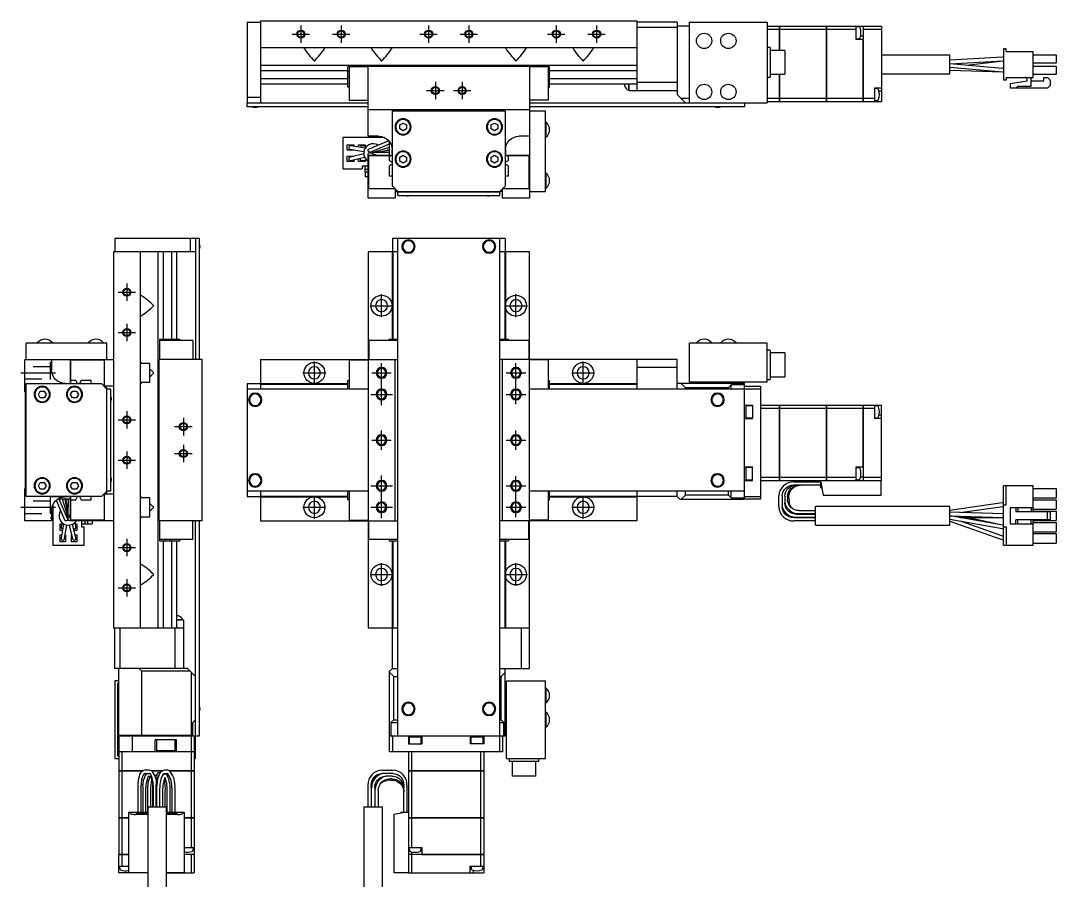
# Model space of a CAD drawing. Extents: x -2 to 784, y -8 to 476.
# Drawn here: x -1.5 to 383.7, y 156 to 475.8 of the extents above; entities that cross this region are included whole.
import ezdxf

# ---------------------------------------------------------------- set-up
doc = ezdxf.new("R2010")
doc.units = 0
doc.header["$LTSCALE"] = 0.5
doc.linetypes.add('CENTER', pattern=[50.8, 31.75, -6.35, 6.35, -6.35])
doc.linetypes.add('DASHED', pattern=[19.05, 12.7, -6.35])
for name, color, linetype in [('MSM_CENTER', 1, 'CENTER'), ('MSM_CONTINUOUS', 7, 'CONTINUOUS'), ('MSM_DASHED', 4, 'DASHED'), ('MSM_NARROW', 5, 'CONTINUOUS')]:
    doc.layers.add(name, color=color, linetype=linetype)

msp = doc.modelspace()

# ---------------------------------------------------------------- linework, layer by layer
at = {"layer": 'MSM_CENTER'}
for p, q in [((102.75, 473.98), (102.75, 467.53)), ((117.75, 473.98), (117.75, 467.53)), ((150.25, 473.98), (150.25, 467.53)), ((165.25, 473.98), (165.25, 467.53)), ((197.75, 473.98), (197.75, 467.53)), ((212.75, 473.98), (212.75, 467.53)), ((99.52, 470.76), (105.98, 470.76)), ((114.52, 470.76), (120.98, 470.76)), ((147.02, 470.76), (153.48, 470.76)), ((162.02, 470.76), (168.48, 470.76)), ((194.52, 470.76), (200.98, 470.76)), ((209.52, 470.76), (215.98, 470.76)), ((152.75, 452.98), (152.75, 446.53)), ((162.75, 452.98), (162.75, 446.53)), ((149.52, 449.76), (155.98, 449.76)), ((159.52, 449.76), (165.98, 449.76)), ((38, 377.98), (38, 371.52)), ((34.77, 374.75), (41.23, 374.75)), ((132.75, 365.5), (132.75, 374)), ((182.75, 365.5), (182.75, 374)), ((128.5, 369.75), (137, 369.75)), ((178.5, 369.75), (187, 369.75)), ((38, 362.98), (38, 356.52)), ((34.77, 359.75), (41.23, 359.75)), ((107.75, 340.5), (107.75, 349)), ((132.75, 332.75), (132.75, 348.37)), ((182.75, 333.13), (182.75, 348.37)), ((207.75, 340.5), (207.75, 349)), ((-1.5, 344.75), (11.5, 344.75)), ((103.5, 344.75), (112, 344.75)), ((129.13, 344.75), (136.37, 344.75)), ((179.13, 344.75), (186.37, 344.75)), ((203.5, 344.75), (212, 344.75)), ((128.75, 336.75), (136.75, 336.75)), ((179.13, 336.75), (186.37, 336.75)), ((38, 330.48), (38, 324.02)), ((59, 327.98), (59, 321.52)), ((34.77, 327.25), (41.23, 327.25)), ((55.77, 324.75), (62.23, 324.75)), ((132.75, 316.13), (132.75, 323.37)), ((182.75, 316.13), (182.75, 323.37)), ((59, 317.98), (59, 311.52)), ((129.13, 319.75), (136.37, 319.75)), ((179.13, 319.75), (186.37, 319.75)), ((34.77, 312.25), (41.23, 312.25)), ((38, 315.48), (38, 309.02)), ((55.77, 314.75), (62.23, 314.75)), ((132.75, 290.75), (132.75, 306.75)), ((182.75, 291.13), (182.75, 306.37)), ((128.75, 302.75), (136.75, 302.75)), ((179.13, 302.75), (186.37, 302.75)), ((107.75, 290.5), (107.75, 299)), ((207.75, 290.5), (207.75, 299)), ((-1.5, 294.75), (11.5, 294.75)), ((103.5, 294.75), (112, 294.75)), ((128.75, 294.75), (136.75, 294.75)), ((179.13, 294.75), (186.37, 294.75)), ((203.5, 294.75), (212, 294.75)), ((38, 282.98), (38, 276.52)), ((34.77, 279.75), (41.23, 279.75)), ((132.75, 265.5), (132.75, 274)), ((182.75, 265.5), (182.75, 274)), ((128.5, 269.75), (137, 269.75)), ((178.5, 269.75), (187, 269.75)), ((38, 267.98), (38, 261.52)), ((34.77, 264.75), (41.23, 264.75))]:
    msp.add_line(p, q, dxfattribs=at)
at = {"layer": 'MSM_CONTINUOUS'}
for p, q in [((82.75, 475.26), (87.75, 475.26)), ((82.75, 475.26), (82.75, 445.26)), ((87.75, 475.76), (227.75, 475.76)), ((87.75, 475.76), (87.75, 445.26)), ((227.75, 475.76), (227.75, 449.76)), ((242.75, 475.26), (227.75, 475.26)), ((242.75, 475.26), (242.75, 448.26)), ((247.25, 445.26), (247.25, 475.26)), ((247.25, 475.26), (276.25, 475.26)), ((276.25, 475.26), (276.25, 445.26)), ((242.75, 473.26), (227.75, 473.26)), ((247.25, 473.76), (242.75, 473.76)), ((276.25, 473.76), (280.74, 473.76)), ((276.25, 472.6), (280.74, 472.6)), ((280.74, 464.68), (280.74, 473.76)), ((280.75, 473.76), (280.75, 464.68)), ((280.75, 473.76), (298.24, 473.76)), ((280.75, 472.6), (298.24, 472.6)), ((298.24, 445.76), (298.24, 473.76)), ((298.25, 473.76), (298.25, 445.76)), ((298.25, 473.76), (311.85, 473.76)), ((298.25, 472.6), (309.35, 472.6)), ((309.35, 468.76), (309.35, 473.76)), ((310.33, 473.42), (309.57, 473.49)), ((311.85, 470.01), (310.92, 470.01)), ((311.85, 473.75), (311.85, 470.01)), ((311.86, 473.76), (311.86, 445.76)), ((311.86, 473.76), (318.75, 473.76)), ((311.86, 472.6), (318.75, 472.6)), ((318.75, 473.76), (318.75, 445.76)), ((311.85, 468.76), (309.35, 468.76)), ((309.57, 469.02), (310.33, 469.09)), ((311.85, 445.76), (311.85, 468.76)), ((87.75, 465.76), (227.75, 465.76)), ((104.01, 465.76), (103.85, 465.63)), ((111.49, 465.76), (111.65, 465.63)), ((129.01, 465.76), (128.85, 465.63)), ((136.49, 465.76), (136.65, 465.63)), ((179.01, 465.76), (178.85, 465.63)), ((186.49, 465.76), (186.65, 465.63)), ((204.01, 465.76), (203.85, 465.63)), ((211.49, 465.76), (211.65, 465.63)), ((277.25, 465.76), (276.25, 465.76)), ((277.25, 465.76), (277.25, 454.76)), ((282.75, 464.68), (277.25, 464.68)), ((280.75, 464.82), (280.74, 464.81)), ((282.75, 464.68), (282.75, 455.83)), ((298.25, 462.99), (298.24, 462.99)), ((344.15, 462.99), (318.75, 462.99)), ((344.15, 455.99), (344.15, 462.99)), ((364.15, 465.25), (364.15, 453.65)), ((365.15, 465.25), (364.15, 465.25)), ((365.15, 464.25), (365.15, 465.25)), ((365.15, 464.25), (375.15, 464.25)), ((375.15, 454.65), (375.15, 464.25)), ((375.15, 463.05), (383.75, 463.05)), ((383.75, 463.05), (383.75, 460.05)), ((87.75, 459.26), (227.75, 459.26)), ((120.25, 451.06), (120.25, 458.66)), ((127.75, 458.66), (120.25, 458.66)), ((120.75, 458.66), (120.75, 446.26)), ((187.75, 458.76), (127.75, 458.76)), ((127.75, 432.76), (127.75, 458.76)), ((187.75, 458.76), (187.75, 409.76)), ((195.25, 458.66), (187.75, 458.66)), ((194.75, 458.66), (194.75, 446.26)), ((195.25, 451.06), (195.25, 458.66)), ((363.73, 462.18), (344.15, 461.06)), ((344.15, 459.75), (363.8, 460.88)), ((344.15, 458.45), (363.68, 456.74)), ((363.79, 458.04), (344.17, 459.76)), ((350.37, 459.21), (363.92, 460.87)), ((364.15, 462.2), (363.73, 462.18)), ((363.8, 460.88), (364.15, 460.9)), ((364.13, 460.89), (364.15, 460.89)), ((375.15, 460.05), (383.75, 460.05)), ((375.15, 458.85), (383.75, 458.85)), ((383.75, 458.85), (383.75, 455.85)), ((87.75, 457.29), (120.25, 457.29)), ((120.75, 456.78), (120.25, 456.78)), ((120.75, 454.73), (120.25, 454.73)), ((194.75, 456.78), (195.25, 456.78)), ((194.75, 454.73), (195.25, 454.73)), ((195.25, 457.29), (227.75, 457.29)), ((276.25, 454.76), (277.25, 454.76)), ((277.25, 455.83), (282.75, 455.83)), ((280.74, 445.76), (280.74, 455.83)), ((280.74, 455.05), (280.75, 455.03)), ((280.75, 455.83), (280.75, 445.76)), ((298.24, 455.99), (298.25, 455.99)), ((318.75, 455.99), (344.15, 455.99)), ((344.15, 457.36), (364.01, 456.71)), ((364.15, 458.02), (363.37, 458.07)), ((363.68, 456.74), (364.15, 456.71)), ((364.15, 458.01), (363.79, 458.04)), ((364.01, 456.71), (364.15, 456.7)), ((365.15, 454.65), (365.15, 453.65)), ((365.15, 454.65), (375.15, 454.65)), ((375.15, 455.85), (383.75, 455.85)), ((379.15, 453.45), (379.15, 454.65)), ((379.15, 454.65), (380.45, 454.65)), ((380.45, 454.65), (381.45, 453.65)), ((87.75, 454.22), (120.25, 454.22)), ((87.75, 452.26), (120.25, 452.26)), ((120.75, 451.06), (120.25, 451.06)), ((194.75, 451.06), (195.25, 451.06)), ((195.25, 454.22), (227.75, 454.22)), ((195.25, 452.26), (227.75, 452.26)), ((223.1, 452.26), (223.1, 451.55)), ((224.55, 452.26), (224.55, 449.9)), ((224.75, 452.26), (224.75, 449.76)), ((242.75, 452.76), (227.75, 452.76)), ((316.25, 450.76), (318.75, 450.76)), ((316.25, 445.76), (316.25, 450.76)), ((365.15, 453.65), (364.15, 453.65)), ((366.65, 452.45), (372.9, 453.45)), ((366.65, 452.45), (366.65, 450.65)), ((368.65, 450.65), (369.45, 451.45)), ((369.45, 451.45), (374.4, 451.45)), ((372.9, 453.45), (372.9, 453.9)), ((374.4, 451.45), (374.4, 453.9)), ((374.4, 453.45), (379.15, 453.45)), ((381.45, 451.65), (380.45, 450.65)), ((381.45, 453.65), (381.45, 451.65)), ((82.75, 447.26), (87.75, 447.26)), ((224.55, 449.9), (224.75, 449.9)), ((224.75, 449.76), (242.75, 449.76)), ((245.75, 445.26), (242.75, 448.26)), ((276.25, 446.91), (280.74, 446.91)), ((280.75, 446.91), (298.24, 446.91)), ((298.25, 446.91), (311.85, 446.91)), ((311.86, 446.91), (316.25, 446.91)), ((317.22, 450.42), (316.46, 450.49)), ((318.75, 449.51), (317.81, 449.51)), ((380.45, 450.65), (366.65, 450.65)), ((82.75, 445.26), (127.75, 445.26)), ((82.75, 445.16), (82.85, 445.26)), ((82.75, 443.76), (82.75, 445.16)), ((127.75, 443.76), (82.75, 443.76)), ((120.75, 446.26), (127.75, 446.26)), ((194.75, 446.26), (187.75, 446.26)), ((187.75, 445.26), (276.25, 445.26)), ((267.75, 443.76), (187.75, 443.76)), ((247.25, 446.76), (244.25, 446.76)), ((267.65, 445.26), (267.75, 445.16)), ((267.75, 445.16), (267.75, 443.76)), ((276.25, 445.76), (280.74, 445.76)), ((280.75, 445.76), (298.24, 445.76)), ((298.25, 445.76), (311.85, 445.76)), ((311.86, 445.76), (318.75, 445.76)), ((316.46, 446.02), (317.22, 446.09)), ((127.75, 442.76), (187.75, 442.76)), ((136.75, 414.26), (136.75, 442.26)), ((136.75, 442.26), (178.75, 442.26)), ((139.75, 442.76), (139.75, 442.46)), ((139.75, 442.46), (175.75, 442.46)), ((175.75, 442.46), (175.75, 442.76)), ((178.75, 442.26), (178.75, 414.26)), ((187.75, 442.26), (193.75, 442.26)), ((193.75, 412.26), (193.75, 442.26)), ((139.5, 436.98), (140.75, 437.7)), ((139.5, 435.53), (139.5, 436.98)), ((140.75, 434.81), (139.5, 435.53)), ((140.75, 437.7), (142, 436.98)), ((142, 435.53), (140.75, 434.81)), ((142, 436.98), (142, 435.53)), ((173.5, 436.98), (174.75, 437.7)), ((173.5, 435.53), (173.5, 436.98)), ((174.75, 434.81), (173.5, 435.53)), ((174.75, 437.7), (176, 436.98)), ((176, 435.53), (174.75, 434.81)), ((176, 436.98), (176, 435.53)), ((193.91, 438.11), (193.75, 438.11)), ((193.91, 438.11), (193.91, 432.41)), ((118.5, 420.65), (118.5, 432.25)), ((133.83, 432.25), (118.5, 432.25)), ((131.65, 432.76), (127.75, 432.76)), ((187.75, 432.76), (183.85, 432.76)), ((193.75, 432.41), (193.91, 432.41)), ((119.95, 429.55), (122.45, 429.55)), ((119.95, 427.55), (119.95, 429.55)), ((121.09, 427.91), (126.15, 427.09)), ((126.62, 428.33), (121.3, 429.2)), ((122.45, 429.55), (122.45, 429.01)), ((122.45, 427.69), (122.45, 427.55)), ((124.15, 429.55), (126.65, 429.55)), ((124.15, 428.73), (124.15, 429.55)), ((126.97, 428.8), (125.57, 429.18)), ((126.65, 429.55), (126.65, 428.89)), ((135.39, 431.07), (128.06, 427.96)), ((128.53, 426.85), (135.75, 429.92)), ((129.78, 426.83), (135.75, 428.75)), ((131.01, 426.82), (135.75, 427.72)), ((135.75, 425.76), (135.75, 430.62)), ((135.75, 430.62), (135.75, 430.62)), ((136.65, 426.26), (136.65, 427.76)), ((178.85, 427.76), (178.85, 426.26)), ((122.45, 427.55), (119.95, 427.55)), ((119.95, 425.35), (122.45, 425.35)), ((119.95, 423.35), (119.95, 425.35)), ((126.11, 426.23), (121.04, 424.98)), ((121.35, 423.72), (126.44, 424.98)), ((122.45, 425.35), (122.45, 425.33)), ((122.45, 423.99), (122.45, 423.35)), ((124.15, 423.35), (124.15, 424.41)), ((125.52, 423.71), (127.12, 424.01)), ((126.65, 423.92), (126.65, 423.35)), ((127.75, 409.76), (127.75, 425.76)), ((127.75, 425.76), (136.35, 425.76)), ((127.95, 413.26), (127.95, 425.66)), ((127.95, 425.66), (136.75, 425.66)), ((130.66, 425.76), (128.53, 426.66)), ((135.75, 426.58), (129.61, 426.7)), ((135.75, 427.41), (130.81, 426.7)), ((135.05, 427.55), (134.86, 427.55)), ((135.05, 427.59), (135.05, 427.55)), ((135.55, 425.66), (135.55, 423.78)), ((135.55, 423.78), (136.74, 423.09)), ((136.35, 425.76), (136.35, 425.66)), ((136.75, 426.26), (136.65, 426.26)), ((139.5, 424.98), (140.75, 425.7)), ((139.5, 423.53), (139.5, 424.98)), ((140.75, 425.7), (142, 424.98)), ((142, 424.98), (142, 423.53)), ((173.5, 424.98), (174.75, 425.7)), ((173.5, 423.53), (173.5, 424.98)), ((174.75, 425.7), (176, 424.98)), ((176, 424.98), (176, 423.53)), ((178.85, 426.26), (178.75, 426.26)), ((178.75, 425.66), (187.55, 425.66)), ((178.75, 423.09), (179.95, 423.78)), ((179.15, 425.76), (187.75, 425.76)), ((179.15, 425.66), (179.15, 425.76)), ((179.95, 423.78), (179.95, 425.66)), ((187.55, 425.66), (187.55, 413.26)), ((118.5, 420.65), (125.5, 420.65)), ((122.45, 423.35), (119.95, 423.35)), ((126.65, 423.35), (124.15, 423.35)), ((127.75, 421.65), (125.5, 421.65)), ((125.5, 421.65), (125.5, 420.65)), ((126.6, 419.45), (126.6, 421.65)), ((127.75, 420.45), (126.6, 420.45)), ((136.74, 422.42), (135.55, 421.73)), ((135.55, 421.73), (135.55, 418.06)), ((140.75, 422.81), (139.5, 423.53)), ((142, 423.53), (140.75, 422.81)), ((174.75, 422.81), (173.5, 423.53)), ((176, 423.53), (174.75, 422.81)), ((179.95, 421.73), (178.75, 422.42)), ((179.95, 418.06), (179.95, 421.73)), ((126.6, 419.45), (126.6, 417.65)), ((127.75, 419.45), (126.6, 419.45)), ((127.75, 417.65), (126.6, 417.65)), ((135.55, 418.06), (136.75, 418.06)), ((178.75, 418.06), (179.95, 418.06)), ((193.91, 419.11), (193.75, 419.11)), ((193.91, 419.11), (193.91, 413.41)), ((137.75, 413.26), (127.95, 413.26)), ((138.75, 412.26), (136.75, 414.26)), ((137.95, 413.06), (137.75, 413.06)), ((137.75, 413.06), (137.75, 409.76)), ((137.75, 412.26), (177.25, 412.26)), ((138.75, 410.76), (138.75, 412.26)), ((178.75, 414.26), (176.75, 412.26)), ((176.75, 410.76), (176.75, 412.26)), ((177.25, 412.26), (177.75, 412.76)), ((177.75, 413.06), (177.55, 413.06)), ((187.55, 413.26), (177.75, 413.26)), ((177.75, 409.76), (177.75, 413.06)), ((187.75, 412.26), (193.75, 412.26)), ((193.75, 413.41), (193.91, 413.41)), ((137.75, 409.76), (127.75, 409.76)), ((138.75, 412.16), (176.75, 412.16)), ((138.75, 410.76), (176.75, 410.76)), ((187.75, 409.76), (177.75, 409.76)), ((63.5, 394.75), (33.5, 394.75)), ((33.5, 394.75), (33.5, 389.75)), ((61.5, 394.75), (61.5, 389.75)), ((63.6, 394.75), (63.5, 394.65)), ((63.5, 394.75), (63.5, 349.75)), ((65, 394.75), (63.6, 394.75)), ((65, 349.75), (65, 394.75)), ((136.75, 394.75), (136.75, 389.75)), ((178.75, 394.75), (136.75, 394.75)), ((138.75, 209.75), (138.75, 394.75)), ((176.75, 203.75), (176.75, 394.75)), ((178.75, 394.75), (178.75, 389.75)), ((33, 389.75), (33, 249.75)), ((63.5, 389.75), (33, 389.75)), ((43, 389.75), (43, 249.75)), ((49.5, 389.75), (49.5, 249.75)), ((51.46, 389.75), (51.46, 357.25)), ((54.54, 389.75), (54.54, 357.25)), ((56.5, 389.75), (56.5, 357.25)), ((127.75, 389.75), (127.75, 249.75)), ((138.75, 389.75), (127.75, 389.75)), ((136.65, 389.75), (136.65, 357.25)), ((136.95, 389.75), (136.95, 357.25)), ((187.75, 389.75), (176.75, 389.75)), ((178.55, 389.75), (178.55, 357.25)), ((178.85, 389.75), (178.85, 357.25)), ((187.75, 234.75), (187.75, 389.75)), ((43, 373.49), (43.13, 373.65)), ((43, 366.01), (43.13, 365.85)), ((0.5, 349.75), (0.5, 355.75)), ((30.5, 355.75), (0.5, 355.75)), ((4.65, 355.91), (10.35, 355.91)), ((4.65, 355.91), (4.65, 355.75)), ((10.35, 355.75), (10.35, 355.91)), ((23.65, 355.91), (29.35, 355.91)), ((23.65, 355.91), (23.65, 355.75)), ((29.35, 355.75), (29.35, 355.91)), ((30.5, 349.75), (30.5, 355.75)), ((50.1, 357.25), (50.1, 349.75)), ((50.1, 357.25), (57.7, 357.25)), ((62.5, 356.75), (50.1, 356.75)), ((51.97, 356.75), (51.97, 357.25)), ((54.03, 356.75), (54.03, 357.25)), ((57.7, 356.75), (57.7, 357.25)), ((62.5, 356.75), (62.5, 349.75)), ((138.75, 356.75), (127.95, 356.75)), ((127.95, 356.75), (127.95, 349.75)), ((135.55, 356.75), (135.55, 357.25)), ((135.55, 357.25), (138.75, 357.25)), ((176.75, 357.25), (179.95, 357.25)), ((187.55, 356.75), (176.75, 356.75)), ((179.95, 356.75), (179.95, 357.25)), ((187.55, 356.75), (187.55, 349.75)), ((247.25, 341.25), (247.25, 355.75)), ((276.25, 355.75), (247.25, 355.75)), ((249.9, 355.91), (255.6, 355.91)), ((249.9, 355.91), (249.9, 355.75)), ((255.6, 355.75), (255.6, 355.91)), ((258.9, 355.91), (264.6, 355.91)), ((258.9, 355.91), (258.9, 355.75)), ((264.6, 355.75), (264.6, 355.91)), ((276.25, 341.25), (276.25, 355.75)), ((277.25, 353.25), (276.25, 353.25)), ((277.25, 353.25), (277.25, 342.25)), ((282.75, 352.18), (277.25, 352.18)), ((282.75, 352.18), (282.75, 343.33)), ((0, 337.75), (0, 349.75)), ((0, 349.75), (33, 349.75)), ((10, 349.75), (10, 345.85)), ((17, 341.15), (17, 349.75)), ((17.1, 340.75), (17.1, 349.55)), ((17.1, 349.55), (29.5, 349.55)), ((29.5, 349.55), (29.5, 339.75)), ((43, 348.49), (43.13, 348.65)), ((46.5, 348.25), (43, 348.25)), ((46.5, 341.25), (46.5, 348.25)), ((50, 289.75), (50, 349.75)), ((66, 349.75), (50, 349.75)), ((66, 289.75), (66, 349.75)), ((87.75, 349.75), (87.75, 338.75)), ((87.75, 349.75), (138.75, 349.75)), ((120.75, 349.55), (127.75, 349.55)), ((120.75, 349.55), (120.75, 338.75)), ((137.75, 289.75), (137.75, 349.75)), ((242.75, 349.75), (176.75, 349.75)), ((177.75, 289.75), (177.75, 349.75)), ((194.75, 349.55), (187.75, 349.55)), ((194.75, 349.55), (194.75, 338.75)), ((227.75, 349.75), (227.75, 338.75)), ((242.75, 346.75), (227.75, 346.75)), ((242.75, 338.75), (242.75, 349.75)), ((277.25, 343.33), (282.75, 343.33)), ((0.5, 298.75), (0.5, 340.75)), ((0.5, 340.75), (28.5, 340.75)), ((15, 340.85), (16.5, 340.85)), ((16.5, 340.85), (16.5, 340.75)), ((17.1, 341.15), (17, 341.15)), ((18.98, 341.95), (17.1, 341.95)), ((19.66, 340.76), (18.98, 341.95)), ((21.03, 341.95), (20.34, 340.76)), ((24.7, 341.95), (21.03, 341.95)), ((24.7, 340.75), (24.7, 341.95)), ((28.5, 340.75), (30.5, 338.75)), ((29.7, 339.75), (29.7, 339.55)), ((33, 339.75), (29.7, 339.75)), ((30.5, 339.25), (30, 339.75)), ((30.5, 299.75), (30.5, 339.25)), ((43, 341.25), (46.5, 341.25)), ((43, 341.01), (43.13, 340.85)), ((82.75, 340.75), (82.75, 298.75)), ((82.75, 340.75), (87.75, 340.75)), ((87.75, 340.85), (120.25, 340.85)), ((87.75, 340.55), (120.25, 340.55)), ((120.25, 338.75), (120.25, 341.95)), ((120.75, 341.95), (120.25, 341.95)), ((194.75, 341.95), (195.25, 341.95)), ((195.25, 338.75), (195.25, 341.95)), ((195.25, 340.85), (227.75, 340.85)), ((195.25, 340.55), (227.75, 340.55)), ((267.75, 340.75), (242.75, 340.75)), ((245.75, 339.25), (244.25, 340.75)), ((261.75, 339.25), (245.75, 339.25)), ((245.75, 338.75), (245.75, 339.25)), ((276.25, 341.25), (247.25, 341.25)), ((249.86, 341.25), (249.86, 340.75)), ((251.3, 341.25), (251.3, 340.75)), ((254.19, 341.25), (254.19, 340.75)), ((255.63, 341.25), (255.63, 340.75)), ((258.86, 341.25), (258.86, 340.75)), ((260.3, 341.25), (260.3, 340.75)), ((262.75, 340.25), (261.75, 339.25)), ((261.75, 338.75), (261.75, 339.25)), ((267.75, 340.25), (262.75, 340.25)), ((262.75, 338.75), (262.75, 340.25)), ((263.19, 341.25), (263.19, 340.75)), ((264.63, 341.25), (264.63, 340.75)), ((267.75, 297.75), (267.75, 340.75)), ((267.75, 339.75), (273.75, 339.75)), ((273.75, 339.75), (273.75, 297.75)), ((276.25, 342.25), (277.25, 342.25)), ((0.3, 337.75), (0, 337.75)), ((0.3, 301.75), (0.3, 337.75)), ((5.06, 336.75), (5.78, 338)), ((5.78, 335.5), (5.06, 336.75)), ((5.78, 338), (7.22, 338)), ((7.22, 335.5), (5.78, 335.5)), ((7.22, 338), (7.94, 336.75)), ((7.94, 336.75), (7.22, 335.5)), ((17.06, 336.75), (17.78, 338)), ((17.78, 335.5), (17.06, 336.75)), ((17.78, 338), (19.22, 338)), ((19.22, 335.5), (17.78, 335.5)), ((19.22, 338), (19.94, 336.75)), ((19.94, 336.75), (19.22, 335.5)), ((32, 338.75), (30.5, 338.75)), ((30.6, 300.75), (30.6, 338.75)), ((32, 300.75), (32, 338.75)), ((127.75, 338.75), (82.75, 338.75)), ((273.75, 338.75), (187.75, 338.75)), ((267.75, 332.75), (270.75, 332.75)), ((268.25, 332.5), (268.25, 328)), ((270.75, 332.5), (268.25, 332.5)), ((270.75, 332.75), (270.75, 327.75)), ((273.75, 332.75), (280.74, 332.75)), ((273.75, 331.6), (280.74, 331.6)), ((280.74, 304.75), (280.74, 332.75)), ((280.75, 332.75), (298.24, 332.75)), ((280.75, 332.75), (280.75, 304.75)), ((280.75, 331.6), (298.24, 331.6)), ((298.24, 304.75), (298.24, 332.75)), ((298.25, 332.75), (311.85, 332.75)), ((298.25, 332.75), (298.25, 304.75)), ((298.25, 331.6), (311.85, 331.6)), ((311.85, 309.75), (311.85, 332.75)), ((311.86, 332.75), (311.86, 304.75)), ((311.86, 332.75), (318.75, 332.75)), ((311.86, 331.6), (316.25, 331.6)), ((316.25, 327.75), (316.25, 332.75)), ((317.22, 332.42), (316.46, 332.48)), ((318.75, 304.75), (318.75, 332.75)), ((267.75, 327.75), (270.75, 327.75)), ((268.25, 328), (270.75, 328)), ((318.75, 327.75), (316.25, 327.75)), ((316.46, 328.02), (317.22, 328.09)), ((318.75, 329), (317.81, 329)), ((267.75, 309.75), (270.75, 309.75)), ((268.25, 309.5), (268.25, 305)), ((270.75, 309.5), (268.25, 309.5)), ((270.75, 304.75), (270.75, 309.75)), ((309.35, 309.75), (311.85, 309.75)), ((309.35, 304.75), (309.35, 309.75)), ((310.33, 309.42), (309.57, 309.48)), ((267.75, 304.75), (270.75, 304.75)), ((268.25, 305), (270.75, 305)), ((273.75, 305.91), (280.74, 305.91)), ((273.75, 304.75), (280.74, 304.75)), ((280.75, 305.91), (298.24, 305.91)), ((280.75, 304.75), (298.24, 304.75)), ((296.15, 301.95), (296.15, 304.75)), ((298.25, 305.91), (309.35, 305.91)), ((298.25, 304.75), (318.75, 304.75)), ((309.57, 305.02), (310.33, 305.09)), ((311.85, 306), (310.92, 306)), ((311.85, 304.75), (311.85, 304.76)), ((311.86, 305.91), (318.75, 305.91)), ((318.65, 299.25), (318.65, 304.75)), ((0, 289.75), (0, 301.75)), ((0, 301.75), (0.3, 301.75)), ((5.06, 302.75), (5.78, 304)), ((5.78, 301.5), (5.06, 302.75)), ((5.78, 304), (7.22, 304)), ((7.22, 301.5), (5.78, 301.5)), ((7.22, 304), (7.94, 302.75)), ((7.94, 302.75), (7.22, 301.5)), ((17.06, 302.75), (17.78, 304)), ((17.78, 301.5), (17.06, 302.75)), ((17.78, 304), (19.22, 304)), ((19.22, 301.5), (17.78, 301.5)), ((19.22, 304), (19.94, 302.75)), ((19.94, 302.75), (19.22, 301.5)), ((30.5, 300.75), (28.5, 298.75)), ((32, 300.75), (30.5, 300.75)), ((127.75, 300.75), (82.75, 300.75)), ((87.75, 300.75), (87.75, 289.75)), ((120.25, 297.55), (120.25, 300.75)), ((120.75, 300.75), (120.75, 289.95)), ((267.75, 300.75), (187.75, 300.75)), ((194.75, 300.75), (194.75, 289.95)), ((195.25, 297.55), (195.25, 300.75)), ((227.75, 300.75), (227.75, 289.75)), ((242.75, 298.75), (242.75, 300.75)), ((245.75, 299.25), (245.75, 300.75)), ((261.75, 299.25), (261.75, 300.75)), ((262.75, 298.25), (262.75, 300.75)), ((286.15, 304.2), (296.15, 304.2)), ((296.15, 303), (286.15, 303)), ((288.63, 303), (288.39, 303)), ((296.15, 304.15), (297.01, 299.25)), ((296.15, 301.95), (296.54, 301.95)), ((375.15, 302.7), (364.15, 302.7)), ((364.15, 280.5), (364.15, 302.7)), ((365.15, 295.7), (365.15, 302.7)), ((375.15, 293.1), (375.15, 302.7)), ((375.15, 301.75), (383.75, 301.75)), ((383.75, 301.75), (383.75, 298.25)), ((28.5, 298.75), (0.5, 298.75)), ((11.69, 297.4), (14.8, 290.07)), ((17, 297.75), (12.14, 297.75)), ((12.14, 297.75), (12.14, 297.75)), ((15.9, 290.54), (12.84, 297.75)), ((15.92, 291.79), (14.01, 297.75)), ((16.5, 298.65), (15, 298.65)), ((15.94, 293.02), (15.03, 297.75)), ((15.17, 297.05), (15.2, 297.05)), ((15.2, 297.05), (15.2, 296.87)), ((15.34, 297.75), (16.06, 292.82)), ((16.18, 297.75), (16.05, 291.62)), ((16.5, 298.75), (16.5, 298.65)), ((17, 289.75), (17, 298.35)), ((17, 298.35), (17.1, 298.35)), ((17.1, 289.95), (17.1, 298.75)), ((17.1, 297.55), (18.98, 297.55)), ((18.98, 297.55), (19.66, 298.75)), ((20.34, 298.75), (21.03, 297.55)), ((21.03, 297.55), (24.7, 297.55)), ((24.7, 297.55), (24.7, 298.75)), ((29.5, 299.75), (29.5, 289.95)), ((29.7, 299.95), (29.7, 299.75)), ((29.7, 299.75), (33, 299.75)), ((43, 298.49), (43.13, 298.65)), ((46.5, 298.25), (43, 298.25)), ((46.5, 291.25), (46.5, 298.25)), ((82.75, 298.75), (87.75, 298.75)), ((87.75, 298.95), (120.25, 298.95)), ((87.75, 298.65), (120.25, 298.65)), ((120.75, 297.55), (120.25, 297.55)), ((194.75, 297.55), (195.25, 297.55)), ((195.25, 298.95), (227.75, 298.95)), ((195.25, 298.65), (227.75, 298.65)), ((242.75, 298.75), (227.75, 298.75)), ((242.75, 298.75), (243.75, 297.75)), ((243.75, 297.75), (267.65, 297.75)), ((244.25, 297.75), (245.75, 299.25)), ((261.75, 299.25), (245.75, 299.25)), ((261.75, 299.25), (262.75, 298.25)), ((262.75, 298.25), (267.66, 298.25)), ((267.66, 297.76), (267.65, 297.75)), ((267.75, 298.38), (267.66, 298.25)), ((267.66, 297.76), (267.66, 298.25)), ((267.66, 297.76), (267.75, 297.85)), ((267.75, 298.75), (273.75, 298.75)), ((273.75, 297.75), (267.75, 297.75)), ((280.55, 294.91), (280.55, 299)), ((281.75, 299), (281.75, 294.91)), ((282.75, 298.84), (282.75, 296.36)), ((283.75, 298.69), (283.75, 297.81)), ((284.22, 298.24), (284.34, 296.85)), ((297.01, 299.25), (318.65, 299.25)), ((375.15, 298.25), (383.75, 298.25)), ((375.15, 297.55), (383.75, 297.55)), ((383.75, 297.55), (383.75, 294.05)), ((10, 293.65), (10, 289.75)), ((10.5, 295.84), (10.5, 280.5)), ((281.76, 294.91), (281.75, 294.94)), ((288.15, 293.5), (294.15, 293.5)), ((294.15, 288.1), (294.15, 295.1)), ((344.15, 295.1), (294.15, 295.1)), ((363.67, 296.39), (344.15, 293.56)), ((344.15, 288.1), (344.15, 295.1)), ((364.05, 292.26), (344.15, 292.9)), ((347.85, 292.78), (363.83, 295.1)), ((364.15, 296.44), (363.64, 296.39)), ((363.83, 295.1), (364.15, 295.14)), ((364.15, 295.7), (365.15, 295.7)), ((375.15, 294.6), (366.65, 294.6)), ((366.65, 294.6), (366.65, 288.6)), ((368.65, 294.6), (368.65, 293.1)), ((381.45, 293.1), (368.65, 293.1)), ((369.45, 294.6), (369.45, 293.1)), ((374.4, 294.6), (374.4, 293.1)), ((375.15, 294.05), (383.75, 294.05)), ((375.15, 293.35), (383.75, 293.35)), ((380.45, 290.1), (380.45, 293.1)), ((381.45, 293.1), (381.45, 290.1)), ((383.75, 293.35), (383.75, 289.85)), ((10, 289.75), (0, 289.75)), ((13.96, 288.97), (13.57, 287.57)), ((17, 292.66), (16.1, 290.54)), ((33, 289.75), (17, 289.75)), ((29.5, 289.95), (17.1, 289.95)), ((19.04, 287.52), (18.74, 289.13)), ((21.1, 289.75), (21.1, 287.5)), ((22.3, 289.75), (22.3, 288.6)), ((23.3, 289.75), (23.3, 288.6)), ((25.1, 289.75), (25.1, 288.6)), ((43, 291.25), (46.5, 291.25)), ((43, 291.01), (43.13, 290.85)), ((66, 289.75), (50, 289.75)), ((50.1, 289.75), (50.1, 282.25)), ((62.5, 282.75), (62.5, 289.75)), ((63.5, 201.25), (63.5, 289.75)), ((65, 209.75), (65, 289.75)), ((87.75, 289.75), (138.75, 289.75)), ((120.75, 289.95), (127.75, 289.95)), ((127.95, 282.75), (127.95, 289.75)), ((227.75, 289.75), (176.75, 289.75)), ((187.55, 282.75), (187.55, 289.75)), ((194.75, 289.95), (187.75, 289.95)), ((286.15, 290.9), (294.15, 290.9)), ((294.15, 289.7), (286.15, 289.7)), ((286.44, 292.36), (286.41, 292.36)), ((286.41, 292.36), (286.44, 292.36)), ((287.15, 292.3), (286.44, 292.36)), ((286.44, 292.36), (287.65, 292.2)), ((294.15, 292.3), (287.15, 292.3)), ((287.15, 292.2), (294.15, 292.2)), ((294.15, 291), (287.15, 291)), ((344.15, 291.6), (364.01, 290.96)), ((344.15, 290.29), (363.59, 286.84)), ((344.15, 289.61), (363.11, 282.88)), ((363.82, 288.12), (344.22, 291.6)), ((347.87, 290.95), (364.15, 290.95)), ((363.54, 284.11), (348.09, 289.59)), ((363.76, 288.15), (350.41, 290.95)), ((364.01, 290.96), (364.15, 290.95)), ((364.15, 292.25), (364.05, 292.26)), ((368.65, 288.6), (368.65, 290.1)), ((381.45, 290.1), (368.65, 290.1)), ((369.45, 288.6), (369.45, 290.1)), ((374.4, 288.6), (374.4, 290.1)), ((375.15, 280.5), (375.15, 290.1)), ((375.15, 289.85), (383.75, 289.85)), ((375.15, 289.15), (383.75, 289.15)), ((383.75, 289.15), (383.75, 285.65)), ((13.2, 288.65), (13.87, 288.65)), ((13.2, 286.15), (13.2, 288.65)), ((14.02, 286.15), (13.2, 286.15)), ((14.42, 288.63), (13.56, 283.31)), ((14.84, 283.1), (15.66, 288.16)), ((16.52, 288.11), (17.77, 283.05)), ((19.03, 283.36), (17.78, 288.45)), ((19.4, 286.15), (18.34, 286.15)), ((18.83, 288.65), (19.4, 288.65)), ((19.4, 288.65), (19.4, 286.15)), ((21.1, 288.6), (23.3, 288.6)), ((21.1, 287.5), (22.1, 287.5)), ((22.1, 280.5), (22.1, 287.5)), ((23.3, 288.6), (25.1, 288.6)), ((294.15, 288.1), (344.15, 288.1)), ((363.59, 286.84), (364.15, 286.77)), ((364.15, 288.09), (363.76, 288.15)), ((364.15, 288.08), (363.82, 288.12)), ((364.15, 287.5), (365.15, 287.5)), ((365.15, 287.5), (365.15, 280.5)), ((366.65, 288.6), (375.15, 288.6)), ((375.15, 285.65), (383.75, 285.65)), ((13.2, 281.95), (13.2, 284.45)), ((13.2, 284.45), (13.75, 284.45)), ((15.2, 281.95), (13.2, 281.95)), ((15.06, 284.45), (15.2, 284.45)), ((15.2, 284.45), (15.2, 281.95)), ((17.4, 284.45), (17.42, 284.45)), ((17.4, 281.95), (17.4, 284.45)), ((19.4, 281.95), (17.4, 281.95)), ((18.76, 284.45), (19.4, 284.45)), ((19.4, 284.45), (19.4, 281.95)), ((62.5, 282.75), (50.1, 282.75)), ((50.1, 282.25), (57.7, 282.25)), ((51.46, 282.25), (51.46, 249.75)), ((51.97, 282.75), (51.97, 282.25)), ((54.03, 282.75), (54.03, 282.25)), ((54.54, 282.25), (54.54, 249.75)), ((56.5, 282.25), (56.5, 249.75)), ((57.7, 282.75), (57.7, 282.25)), ((138.75, 282.75), (127.95, 282.75)), ((135.55, 282.75), (135.55, 282.25)), ((135.55, 282.25), (138.75, 282.25)), ((136.65, 282.25), (136.65, 249.75)), ((136.95, 282.25), (136.95, 249.75)), ((187.55, 282.75), (176.75, 282.75)), ((176.75, 282.25), (179.95, 282.25)), ((178.55, 282.25), (178.55, 249.75)), ((178.85, 282.25), (178.85, 249.75)), ((179.95, 282.75), (179.95, 282.25)), ((363.1, 282.89), (364.15, 282.62)), ((363.11, 282.88), (364.15, 282.62)), ((364.15, 283.94), (363.53, 284.11)), ((375.15, 284.95), (383.75, 284.95)), ((375.15, 281.45), (383.75, 281.45)), ((383.75, 284.95), (383.75, 281.45)), ((22.1, 280.5), (10.5, 280.5)), ((375.15, 280.5), (364.15, 280.5)), ((43, 273.49), (43.13, 273.65)), ((43, 266.01), (43.13, 265.85)), ((57.21, 254.4), (56.5, 254.4)), ((58.86, 252.95), (56.5, 252.95)), ((59, 252.75), (56.5, 252.75)), ((58.86, 252.75), (58.86, 252.95)), ((59, 252.75), (59, 234.75)), ((59, 249.75), (33, 249.75)), ((33.5, 234.75), (33.5, 249.75)), ((35.5, 234.75), (35.5, 249.75)), ((56, 234.75), (56, 249.75)), ((138.75, 249.75), (127.75, 249.75)), ((136.75, 234.75), (136.75, 249.75)), ((187.75, 249.75), (176.75, 249.75)), ((184.75, 234.75), (184.75, 249.75)), ((60.5, 234.75), (33.5, 234.75)), ((35, 209.85), (35, 234.75)), ((42.5, 234.75), (43.5, 233.75)), ((43.5, 209.85), (43.5, 233.75)), ((61.5, 233.75), (43.5, 233.75)), ((60.5, 234.75), (63.5, 231.75)), ((62, 209.85), (62, 233.25)), ((136.75, 234.75), (135.75, 233.75)), ((135.75, 209.85), (135.75, 233.75)), ((135.75, 233.25), (137.25, 231.75)), ((136.75, 234.75), (138.75, 234.75)), ((137.25, 215.75), (137.25, 231.75)), ((137.25, 231.75), (138.75, 231.75)), ((176.75, 234.75), (187.75, 234.75)), ((176.75, 231.75), (177.25, 231.75)), ((177.25, 231.75), (178.75, 233.25)), ((177.25, 215.75), (177.25, 231.75)), ((178.75, 209.75), (178.75, 234.75)), ((33.5, 230.25), (33.5, 201.25)), ((35, 230.25), (33.5, 230.25)), ((34.5, 229.25), (34.5, 202.25)), ((35, 229.25), (34.5, 229.25)), ((179.25, 227.64), (178.75, 227.64)), ((179.25, 201.25), (179.25, 230.25)), ((179.25, 230.25), (193.75, 230.25)), ((193.75, 201.25), (193.75, 230.25)), ((193.91, 227.6), (193.75, 227.6)), ((193.91, 227.6), (193.91, 221.9)), ((179.25, 226.2), (178.75, 226.2)), ((179.25, 223.31), (178.75, 223.31)), ((179.25, 221.87), (178.75, 221.87)), ((193.75, 221.9), (193.91, 221.9)), ((63.5, 215.75), (62.5, 214.75)), ((137.25, 215.75), (136.25, 214.75)), ((137.25, 215.75), (138.75, 215.75)), ((176.75, 215.75), (177.25, 215.75)), ((178.25, 214.75), (177.25, 215.75)), ((179.25, 218.64), (178.75, 218.64)), ((179.25, 217.2), (178.75, 217.2)), ((193.91, 218.6), (193.75, 218.6)), ((193.91, 218.6), (193.91, 212.9)), ((62.5, 209.75), (62.5, 214.75)), ((136.25, 214.75), (136.25, 209.84)), ((136.25, 214.75), (138.75, 214.75)), ((176.75, 214.75), (178.25, 214.75)), ((178.25, 209.75), (178.25, 214.75)), ((179.25, 214.31), (178.75, 214.31)), ((179.25, 212.87), (178.75, 212.87)), ((193.75, 212.9), (193.91, 212.9)), ((35.1, 209.75), (35, 209.85)), ((35, 209.75), (35, 196.76)), ((35, 209.75), (63, 209.75)), ((43.49, 209.84), (35.01, 209.84)), ((40, 209.75), (40, 203.75)), ((43.5, 209.85), (43.49, 209.84)), ((43.49, 209.84), (43.53, 209.75)), ((62, 209.85), (43.5, 209.85)), ((48.5, 203.75), (48.5, 208.25)), ((56.5, 208.25), (48.5, 208.25)), ((49, 208.25), (49, 204.25)), ((56, 204.25), (56, 208.25)), ((56.5, 203.75), (56.5, 208.25)), ((62.01, 209.84), (61.97, 209.75)), ((62.01, 209.84), (62, 209.85)), ((62, 203.75), (62, 209.75)), ((62.01, 209.84), (62.5, 209.84)), ((63, 209.75), (63, 196.76)), ((63.5, 209.85), (63.6, 209.75)), ((63.6, 209.75), (65, 209.75)), ((135.76, 209.84), (135.75, 209.85)), ((135.75, 203.75), (135.75, 209.75)), ((135.75, 209.75), (178.75, 209.75)), ((135.76, 209.84), (136.25, 209.84)), ((135.76, 209.84), (135.85, 209.75)), ((136.38, 209.75), (136.25, 209.84)), ((136.75, 209.75), (136.75, 203.75)), ((142.75, 209.75), (142.75, 206.75)), ((147.5, 209.25), (143, 209.25)), ((143, 209.25), (143, 206.75)), ((147.5, 206.75), (147.5, 209.25)), ((147.75, 209.75), (147.75, 206.75)), ((165.75, 209.75), (165.75, 206.75)), ((170.5, 209.25), (166, 209.25)), ((166, 209.25), (166, 206.75)), ((170.5, 206.75), (170.5, 209.25)), ((170.75, 209.75), (170.75, 206.75)), ((177.75, 209.75), (177.75, 203.75)), ((49, 204.25), (56, 204.25)), ((142.75, 206.75), (147.75, 206.75)), ((170.75, 206.75), (165.75, 206.75)), ((33.5, 201.25), (35, 201.25)), ((34.5, 202.25), (35, 202.25)), ((63, 203.75), (35, 203.75)), ((36.15, 203.75), (36.15, 196.76)), ((61.85, 203.75), (61.85, 196.76)), ((63, 201.25), (63.5, 201.25)), ((177.75, 203.75), (135.75, 203.75)), ((142.75, 203.75), (142.75, 196.76)), ((143.9, 203.75), (143.9, 196.76)), ((169.59, 203.75), (169.59, 196.76)), ((170.75, 203.75), (170.75, 196.76)), ((179.25, 201.25), (193.75, 201.25)), ((180.25, 201.25), (180.25, 200.25)), ((191.25, 200.25), (191.25, 201.25)), ((35, 196.76), (44.05, 196.76)), ((35, 196.75), (35, 179.26)), ((44.03, 196.75), (35, 196.75)), ((36.15, 196.75), (36.15, 179.26)), ((46.4, 196.95), (44.65, 196.95)), ((47.1, 196.76), (51.35, 196.76)), ((51.32, 196.75), (47.12, 196.75)), ((52.95, 196.95), (52, 196.95)), ((53.71, 196.76), (63, 196.76)), ((63, 196.75), (53.73, 196.75)), ((61.85, 196.75), (61.85, 179.26)), ((63, 196.75), (63, 179.26)), ((132.9, 196.95), (137, 196.95)), ((142.75, 196.76), (170.75, 196.76)), ((142.75, 196.75), (142.75, 158.75)), ((170.75, 196.75), (142.75, 196.75)), ((143.9, 196.75), (143.9, 179.26)), ((169.59, 196.75), (169.59, 179.26)), ((170.75, 196.75), (170.75, 179.26)), ((191.25, 200.25), (180.25, 200.25)), ((181.32, 200.25), (181.32, 194.75)), ((190.17, 194.75), (190.17, 200.25)), ((44.65, 195.75), (46.4, 195.75)), ((46.06, 194.75), (46.79, 194.75)), ((48.64, 194.95), (48.41, 194.9)), ((48.67, 194.95), (48.64, 194.95)), ((49.08, 194.95), (48.67, 194.95)), ((49.13, 194.95), (49.08, 194.95)), ((49.99, 195.92), (49.79, 195.95)), ((50.17, 195.79), (49.99, 195.92)), ((51.92, 195.42), (51.72, 195.34)), ((51.96, 195.43), (51.92, 195.42)), ((51.98, 195.75), (52.95, 195.75)), ((52.17, 194.23), (52.33, 194.29)), ((137, 195.75), (132.9, 195.75)), ((132.9, 195.74), (132.94, 195.75)), ((136.84, 194.75), (134.36, 194.75)), ((136.23, 193.28), (134.85, 193.16)), ((136.69, 193.75), (135.81, 193.75)), ((190.17, 194.75), (181.32, 194.75)), ((42.1, 191.35), (42.1, 181.35)), ((43.3, 181.35), (43.3, 191.35)), ((43.9, 190.35), (43.9, 181.35)), ((45.1, 181.35), (45.1, 190.35)), ((45.7, 189.35), (45.7, 181.35)), ((46.9, 183.35), (46.9, 189.35)), ((47.57, 192.41), (47.5, 190.35)), ((47.5, 190.35), (47.5, 183.35)), ((47.75, 191.35), (47.75, 183.35)), ((48.95, 183.35), (48.95, 191.35)), ((49.05, 190.35), (49.05, 183.35)), ((50.25, 183.35), (50.25, 190.35)), ((51.35, 188.77), (51.35, 188.82)), ((51.35, 183.35), (51.35, 188.8)), ((52.3, 183.35), (52.3, 188.89)), ((52.9, 188.87), (52.9, 181.35)), ((54.1, 181.35), (54.1, 188.87)), ((54.7, 190.35), (54.7, 181.35)), ((55.9, 181.35), (55.9, 190.35)), ((127.7, 183.35), (127.7, 191.35)), ((128.9, 191.35), (128.9, 183.35)), ((129, 183.35), (129, 190.35)), ((130.35, 191.06), (130.2, 189.85)), ((130.2, 190.35), (130.2, 183.35)), ((130.3, 190.35), (130.35, 191.06)), ((130.3, 183.35), (130.3, 190.35)), ((130.35, 191.06), (130.36, 191.09)), ((130.36, 191.09), (130.35, 191.06)), ((131.5, 189.35), (131.5, 183.35)), ((141, 188.87), (140.99, 189.11)), ((141, 181.35), (141, 191.35)), ((142.2, 191.35), (142.2, 181.35)), ((38.7, 158.85), (38.7, 181.35)), ((38.7, 181.35), (45.77, 181.35)), ((39.41, 180.75), (38.81, 181.35)), ((41.4, 181.35), (41.4, 180.97)), ((45.77, 183.35), (52.77, 183.35)), ((45.77, 183.35), (45.77, 133.35)), ((52.77, 133.35), (52.77, 183.35)), ((52.77, 181.35), (59.3, 181.35)), ((56.6, 181.35), (56.6, 180.97)), ((59.19, 181.35), (58.59, 180.75)), ((59.3, 181.35), (59.3, 158.85)), ((126.1, 183.35), (133.1, 183.35)), ((126.1, 183.35), (126.1, 133.35)), ((133.1, 133.35), (133.1, 183.35)), ((142.15, 181.35), (137.25, 180.49)), ((139.95, 181.35), (139.95, 180.97)), ((139.95, 181.35), (142.75, 181.35)), ((35, 179.26), (38.7, 179.26)), ((35, 179.25), (35, 165.65)), ((38.7, 179.25), (35, 179.25)), ((35.01, 179.25), (35.01, 179.26)), ((36.15, 179.25), (36.15, 165.65)), ((36.16, 179.25), (36.16, 179.26)), ((45.77, 180.49), (41.18, 180.49)), ((45.77, 180.97), (41.4, 180.97)), ((56.6, 180.97), (52.77, 180.97)), ((56.82, 180.49), (52.77, 180.49)), ((59.3, 179.26), (63, 179.26)), ((63, 179.25), (59.3, 179.25)), ((61.85, 179.25), (61.85, 179.26)), ((61.85, 179.25), (61.85, 168.15)), ((62.99, 179.25), (62.99, 179.26)), ((63, 179.25), (63, 165.65)), ((137.25, 180.49), (137.25, 158.85)), ((142.75, 179.26), (170.75, 179.26)), ((170.75, 179.25), (142.75, 179.25)), ((142.76, 179.25), (142.76, 179.26)), ((143.9, 179.25), (143.9, 179.26)), ((143.9, 179.25), (143.9, 168.15)), ((169.59, 179.25), (169.59, 179.26)), ((169.59, 179.25), (169.59, 165.65)), ((170.74, 179.25), (170.74, 179.26)), ((170.75, 179.25), (170.75, 165.65)), ((59.3, 168.15), (63, 168.15)), ((62.66, 167.17), (62.73, 167.94)), ((142.75, 168.15), (147.75, 168.15)), ((143.02, 167.94), (143.08, 167.17)), ((144, 165.65), (144, 166.58)), ((147.41, 167.17), (147.48, 167.94)), ((147.75, 168.15), (147.75, 165.65)), ((35, 165.65), (38.7, 165.65)), ((38.7, 165.64), (35, 165.64)), ((35, 158.75), (35, 165.64)), ((36.15, 165.64), (36.15, 161.25)), ((63, 165.65), (59.3, 165.65)), ((63, 165.64), (59.3, 165.64)), ((61.85, 165.64), (61.85, 158.75)), ((63, 165.64), (63, 158.75)), ((142.75, 165.65), (142.76, 165.65)), ((170.75, 165.64), (142.75, 165.64)), ((143.9, 165.64), (143.9, 158.75)), ((147.75, 165.65), (170.75, 165.65)), ((169.59, 165.64), (169.59, 161.25)), ((170.75, 165.64), (170.75, 158.75)), ((35, 161.25), (38.7, 161.25)), ((45.77, 158.75), (35, 158.75)), ((35.27, 161.05), (35.34, 160.28)), ((38.7, 158.85), (45.77, 158.85)), ((38.75, 158.85), (38.75, 158.75)), ((52.77, 158.85), (59.3, 158.85)), ((52.77, 158.75), (63, 158.75)), ((137.25, 158.85), (142.75, 158.85)), ((142.75, 158.75), (170.75, 158.75)), ((165.75, 161.25), (170.75, 161.25)), ((165.75, 158.75), (165.75, 161.25)), ((166.02, 161.05), (166.08, 160.28)), ((167, 158.75), (167, 159.69)), ((170.41, 160.28), (170.48, 161.05))]:
    msp.add_line(p, q, dxfattribs=at)
for centre, radius in [((102.75, 470.76), 1.23), ((117.75, 470.76), 1.23), ((150.25, 470.76), 1.23), ((165.25, 470.76), 1.23), ((197.75, 470.76), 1.23), ((212.75, 470.76), 1.23), ((252.75, 468.26), 2.85), ((261.75, 468.26), 2.85), ((152.75, 449.76), 1.23), ((162.75, 449.76), 1.23), ((252.75, 449.26), 2.85), ((261.75, 449.26), 2.85), ((38, 374.75), 1.23), ((132.75, 369.75), 3.9), ((182.75, 369.75), 3.9), ((38, 359.75), 1.23), ((107.75, 344.75), 3.9), ((207.75, 344.75), 3.9), ((38, 327.25), 1.23), ((59, 324.75), 1.23), ((59, 314.75), 1.23), ((38, 312.25), 1.23), ((107.75, 294.75), 3.9), ((207.75, 294.75), 3.9), ((38, 279.75), 1.23), ((132.75, 269.75), 3.9), ((182.75, 269.75), 3.9), ((38, 264.75), 1.23)]:
    msp.add_circle(centre, radius, dxfattribs=at)
at = {"layer": 'MSM_CONTINUOUS', "extrusion": (0, 0, -1)}
for centre, radius in [((-140.75, 436.26), 3), ((-174.75, 436.26), 3), ((-140.75, 436.26), 2.75), ((-174.75, 436.26), 2.75), ((-140.75, 424.26), 3), ((-140.75, 424.26), 2.75), ((-174.75, 424.26), 3), ((-174.75, 424.26), 2.75), ((-142.75, 391.75), 2.5), ((-142.75, 391.75), 2.15), ((-172.75, 391.75), 2.5), ((-172.75, 391.75), 2.15), ((-132.75, 369.75), 2.25), ((-182.75, 369.75), 2.25), ((-107.75, 344.75), 2.25), ((-207.75, 344.75), 2.25), ((-132.75, 344.75), 1.62), ((-182.75, 344.75), 1.62), ((-6.5, 336.75), 3), ((-6.5, 336.75), 2.75), ((-18.5, 336.75), 3), ((-18.5, 336.75), 2.75), ((-85.75, 334.75), 2.5), ((-85.75, 334.75), 2.15), ((-132.75, 336.75), 1.62), ((-182.75, 336.75), 1.62), ((-257.75, 334.75), 2.5), ((-257.75, 334.75), 2.15), ((-132.75, 319.75), 1.62), ((-182.75, 319.75), 1.62), ((-6.5, 302.75), 3), ((-6.5, 302.75), 2.75), ((-18.5, 302.75), 3), ((-18.5, 302.75), 2.75), ((-85.75, 304.75), 2.5), ((-85.75, 304.75), 2.15), ((-132.75, 302.75), 1.62), ((-182.75, 302.75), 1.62), ((-257.75, 304.75), 2.5), ((-257.75, 304.75), 2.15), ((-107.75, 294.75), 2.25), ((-207.75, 294.75), 2.25), ((-132.75, 294.75), 1.62), ((-182.75, 294.75), 1.62), ((-132.75, 269.75), 2.25), ((-182.75, 269.75), 2.25), ((-142.75, 219.75), 2.5), ((-142.75, 219.75), 2.15), ((-172.75, 219.75), 2.5), ((-172.75, 219.75), 2.15)]:
    msp.add_circle(centre, radius, dxfattribs=at)
at = {"layer": 'MSM_CONTINUOUS'}
for centre, radius, start, end in [((309.55, 473.29), 0.2, 85, 180), ((310.29, 472.92), 0.5, 17.6292, 85), ((305.05, 471.26), 6, 342.3708, 17.6292), ((309.55, 469.22), 0.2, 180, 275), ((310.29, 469.59), 0.5, 275, 342.3708), ((130.17, 482.71), 31.38, 212.9812, 224.3908), ((85.32, 482.71), 31.38, 315.6092, 327.0188), ((155.17, 482.71), 31.38, 212.9812, 224.3908), ((110.32, 482.71), 31.38, 315.6092, 327.0188), ((205.17, 482.71), 31.38, 212.9812, 224.3908), ((160.32, 482.71), 31.38, 315.6092, 327.0188), ((230.17, 482.71), 31.38, 212.9812, 224.3908), ((185.32, 482.71), 31.38, 315.6092, 327.0188), ((372.15, 453.9), 0.75, 0, 90), ((226.12, 452.74), 3.25, 201.5574, 241.0598), ((316.44, 450.29), 0.2, 85, 161.8051), ((317.18, 449.92), 0.5, 17.6292, 85), ((311.94, 448.26), 6, 342.3708, 17.6292), ((85.74, 446.56), 3, 248.96, 270.1444), ((85.76, 446.56), 3, 269.8556, 291.04), ((257.74, 446.56), 3, 248.96, 270.1444), ((257.76, 446.56), 3, 269.8556, 291.04), ((316.44, 446.22), 0.2, 198.1949, 275), ((317.18, 446.59), 0.5, 275, 342.3708), ((191.55, 435.26), 3.7, 0, 50.3692), ((191.55, 435.25), 3.7, 309.6308, 360), ((121.2, 428.55), 0.65, 80.8127, 260.8127), ((125.4, 428.55), 0.65, 74.7083, 172.6272), ((129.6, 426.49), 3.5, 56.9255, 238.091), ((121.2, 424.35), 0.65, 103.8589, 283.8589), ((125.4, 424.35), 0.65, 160.6467, 280.4507), ((129.6, 426.49), 3.5, 8.8136, 11.7675), ((191.55, 416.26), 3.7, 360, 50.3692), ((191.55, 416.25), 3.7, 309.6308, 0), ((142.74, 413.56), 3, 248.96, 270), ((172.74, 413.56), 3, 248.96, 270), ((62.2, 391.76), 3, 0, 21.04), ((62.2, 391.75), 3, 338.96, 0), ((26.04, 347.33), 31.38, 45.6092, 57.0188), ((26.04, 392.18), 31.38, 302.9812, 314.3908), ((7.5, 353.55), 3.7, 90, 140.3692), ((7.5, 353.55), 3.7, 39.6308, 90), ((26.5, 353.55), 3.7, 90, 140.3692), ((26.5, 353.55), 3.7, 39.6308, 90), ((252.75, 353.55), 3.7, 89.9943, 140.3692), ((252.75, 353.55), 3.7, 39.6308, 90), ((261.75, 353.55), 3.7, 89.9943, 140.3692), ((261.75, 353.55), 3.7, 39.6308, 90), ((26.04, 322.33), 31.38, 55.7006, 57.0188), ((26.04, 322.33), 31.38, 45.6092, 49.326), ((26.04, 367.18), 31.38, 310.674, 314.3908), ((26.04, 367.18), 31.38, 302.9812, 304.2994), ((29.2, 334.75), 3, 338.96, 0.1444), ((316.44, 332.28), 0.2, 85, 161.8051), ((317.18, 331.92), 0.5, 17.6292, 85), ((311.94, 330.25), 6, 342.3708, 17.6291), ((316.44, 328.22), 0.2, 198.1949, 275), ((317.18, 328.59), 0.5, 275, 342.3708), ((309.55, 309.28), 0.2, 85, 180), ((310.29, 308.92), 0.5, 17.6292, 85), ((305.05, 307.25), 6, 342.3708, 17.6291), ((29.2, 304.75), 3, 338.96, 0.1444), ((309.55, 305.22), 0.2, 180, 275), ((310.29, 305.59), 0.5, 275, 342.3708), ((285.96, 298.79), 5.41, 87.9657, 177.8137), ((26.04, 272.33), 31.38, 55.7006, 57.0188), ((16.27, 291.6), 3.5, 146.9255, 328.091), ((16.27, 291.6), 3.5, 98.8136, 101.7675), ((26.04, 272.33), 31.38, 45.6092, 49.326), ((26.04, 317.18), 31.38, 310.674, 314.3908), ((285.95, 295.11), 5.41, 182.1273, 272.0933), ((287.07, 296.57), 5.57, 197.3809, 270.7723), ((288.12, 297.89), 5.59, 195.9654, 270.2921), ((26.04, 317.18), 31.38, 302.9812, 304.2994), ((14.2, 287.4), 0.65, 164.7083, 262.6272), ((18.4, 287.4), 0.65, 250.6467, 10.4507), ((14.2, 283.2), 0.65, 170.8127, 350.8127), ((18.4, 283.2), 0.65, 193.8589, 13.8589), ((26.04, 247.33), 31.38, 45.6092, 57.0188), ((26.04, 292.18), 31.38, 302.9812, 314.3908), ((56.02, 251.38), 3.25, 28.9402, 68.4426), ((191.55, 224.75), 3.7, 359.9943, 50.3692), ((191.55, 224.75), 3.7, 309.6308, 0), ((62.2, 219.76), 3, 0, 21.04), ((62.2, 219.75), 3, 338.96, 360), ((191.55, 215.75), 3.7, 359.9943, 50.3692), ((191.55, 215.75), 3.7, 309.6308, 0), ((45.13, 194.4), 2.6, 100.5511, 175.471), ((46.38, 195.5), 1.45, 59.5973, 89.5942), ((42.57, 192.2), 6.43, 352.4193, 45.037), ((52.44, 194.24), 2.75, 99.2724, 171.0568), ((52.92, 195.23), 1.72, 49.0024, 88.8954), ((47.19, 191.11), 8.74, 355.0197, 38.3235), ((133.1, 191.55), 5.41, 92.1273, 182.0933), ((136.79, 191.55), 5.41, 357.9657, 87.8137), ((53.49, 191.47), 11.39, 164.0263, 180.5737), ((50.14, 191.86), 6.86, 146.8577, 184.2662), ((51.1, 191.29), 7.25, 141.9863, 173.6299), ((44.76, 195.25), 0.517, 101.8582, 134.7596), ((53.8, 190.88), 8.72, 154.6207, 183.4586), ((56.63, 190.19), 10.96, 155.8666, 184.385), ((46.89, 193.83), 1.25, 132.2163, 140.9064), ((46.32, 195.28), 0.476, 33.7324, 81.3862), ((46.85, 194.52), 0.266, 120.6087, 145.589), ((40.64, 191.83), 7.13, 356.1621, 31.44), ((46.38, 194.21), 0.679, 30.1743, 52.5013), ((33.7, 189.65), 14.15, 6.6571, 20.3054), ((119.03, 191.63), 69.98, 176.9256, 180.5083), ((61.98, 190.55), 12.93, 161.4264, 180.8555), ((49.77, 195.33), 0.622, 88.1145, 174.9417), ((58.88, 190.93), 8.65, 148.5524, 183.8561), ((52.17, 194.22), 1.21, 111.8456, 139.7784), ((65.1, 189.54), 13.77, 162.1759, 177.1972), ((52.19, 194.89), 0.889, 103.8661, 141.118), ((52.21, 194.49), 0.978, 38.7039, 104.8652), ((52.83, 193.71), 0.846, 141.4689, 176.9127), ((25.44, 189.63), 26.87, 358.4238, 8.8516), ((52.88, 195.14), 0.622, 48.9031, 83.0608), ((41.4, 189.79), 12.73, 355.8454, 24.6186), ((47.01, 191.1), 7.72, 354.4381, 35.6687), ((134.57, 190.43), 5.57, 107.3809, 180.7723), ((135.88, 189.38), 5.59, 105.9654, 180.2921), ((52.31, 191.22), 8.45, 174.0847, 185.9153), ((65.1, 189.54), 13.77, 182.9984, 182.9996), ((40.96, 185.13), 4.64, 250.4546, 272.713), ((57.06, 184.99), 4.51, 266.9565, 289.8759), ((60.5, 172.45), 6, 258.463, 287.6292), ((62.17, 167.21), 0.5, 287.6292, 355), ((62.53, 167.95), 0.2, 355, 90), ((143.22, 167.95), 0.2, 90, 185), ((143.58, 167.21), 0.5, 185, 252.3708), ((145.25, 172.45), 6, 252.3708, 287.6292), ((146.91, 167.21), 0.5, 287.6292, 355), ((147.28, 167.95), 0.2, 355, 90), ((35.47, 161.06), 0.2, 108.1949, 185), ((35.83, 160.32), 0.5, 185, 252.3708), ((37.5, 165.56), 6, 252.3708, 281.537), ((166.22, 161.06), 0.2, 108.1949, 185), ((166.58, 160.32), 0.5, 185, 252.3708), ((168.25, 165.56), 6, 252.3708, 287.6292), ((169.91, 160.32), 0.5, 287.6292, 355), ((170.28, 161.06), 0.2, 355, 71.8051)]:
    msp.add_arc(centre, radius, start, end, dxfattribs=at)
at = {"layer": 'MSM_CONTINUOUS', "extrusion": (0, 0, -1)}
for centre, radius, start, end in [((-375.15, 453.9), 0.75, 0, 90), ((-131.65, 427.76), 5, 90, 180), ((-183.85, 427.76), 5, 0, 90), ((-128.3, 427.41), 0.6, 246.9836, 66.9836), ((-128.3, 426.11), 0.6, 324.3147, 113.0164), ((-129.6, 427.41), 0.6, 252.212, 328.1917), ((-129.6, 426.11), 0.6, 31.8083, 91.1935), ((-130.9, 427.41), 0.6, 259.1542, 322.4513), ((-130.9, 426.11), 0.6, 73.9147, 81.7575), ((-142.76, 413.56), 3, 249.0034, 270.1444), ((-172.76, 413.56), 3, 249.0034, 270.1444), ((-15, 345.85), 5, 270, 0), ((-29.2, 334.76), 3, 159.0034, 180.1444), ((-29.2, 304.76), 3, 159.0034, 180.1444), ((-285.96, 298.79), 4.22, 2.8542, 92.5704), ((-287.03, 298.72), 4.29, 1.642, 91.5567), ((-288.1, 298.65), 4.36, 0.5892, 90.5857), ((-288.6, 298.61), 4.39, 355.0821, 90.1308), ((-15, 293.65), 5, 0, 90), ((-288.1, 297.86), 4.36, 269.4314, 359.3937), ((-288.7, 297.24), 4.37, 322.9581, 354.9542), ((-15.35, 292.9), 0.6, 169.1542, 232.4513), ((-16.65, 292.9), 0.6, 343.9147, 351.7575), ((-285.96, 295.12), 4.22, 267.5064, 357.069), ((-287.04, 296.35), 5.45, 271.1091, 336.0046), ((-287.03, 296.49), 4.29, 268.4892, 358.3121), ((-15.35, 290.3), 0.6, 156.9836, 336.9836), ((-15.35, 291.6), 0.6, 162.212, 238.1917), ((-16.65, 290.3), 0.6, 234.3147, 23.0164), ((-16.65, 291.6), 0.6, 301.8083, 1.1935), ((-62.69, 189.78), 15.8, 358.4424, 13.4128), ((-39.14, 189.64), 13.78, 160.6907, 183.2092), ((-133.12, 191.54), 4.22, 357.5064, 87.069), ((-134.34, 190.46), 5.45, 1.1091, 66.0046), ((-134.49, 190.47), 4.29, 358.4892, 88.3121), ((-135.85, 189.4), 4.36, 359.4314, 89.3937), ((-135.23, 188.8), 4.37, 52.9581, 84.9542), ((-136.61, 188.91), 4.39, 85.0821, 180.1308), ((-136.64, 189.4), 4.36, 90.5892, 180.5857), ((-136.71, 190.47), 4.29, 91.642, 181.5567), ((-136.79, 191.54), 4.22, 92.8542, 182.5704), ((-35.56, 190.83), 13.5, 174.8625, 182.0051), ((-76.62, 189.56), 25.29, 358.3223, 1.4809)]:
    msp.add_arc(centre, radius, start, end, dxfattribs=at)
at = {"layer": 'MSM_DASHED'}
for p, q in [((9.5, 347), (0, 347)), ((9.5, 348.65), (9.5, 340.85)), ((10, 348.65), (9.5, 348.65)), ((0, 342.5), (9.5, 342.5)), ((9.5, 340.85), (15, 340.85)), ((9.5, 297), (0, 297)), ((9.5, 298.65), (9.5, 290.85)), ((15, 298.65), (9.5, 298.65)), ((0, 292.5), (9.5, 292.5)), ((9.5, 290.85), (10, 290.85))]:
    msp.add_line(p, q, dxfattribs=at)
at = {"layer": 'MSM_NARROW'}
for centre in [(102.75, 470.76), (117.75, 470.76), (150.25, 470.76), (165.25, 470.76), (197.75, 470.76), (212.75, 470.76), (152.75, 449.76), (162.75, 449.76), (38, 374.75), (38, 359.75), (38, 327.25), (59, 324.75), (59, 314.75), (38, 312.25), (38, 279.75), (38, 264.75)]:
    msp.add_circle(centre, 1.5, dxfattribs=at)
at = {"layer": 'MSM_NARROW', "extrusion": (0, 0, -1)}
for centre in [(-132.75, 344.75), (-182.75, 344.75), (-132.75, 336.75), (-182.75, 336.75), (-132.75, 319.75), (-182.75, 319.75), (-132.75, 302.75), (-182.75, 302.75), (-132.75, 294.75), (-182.75, 294.75)]:
    msp.add_circle(centre, 2, dxfattribs=at)

doc.saveas('drawing.dxf')
